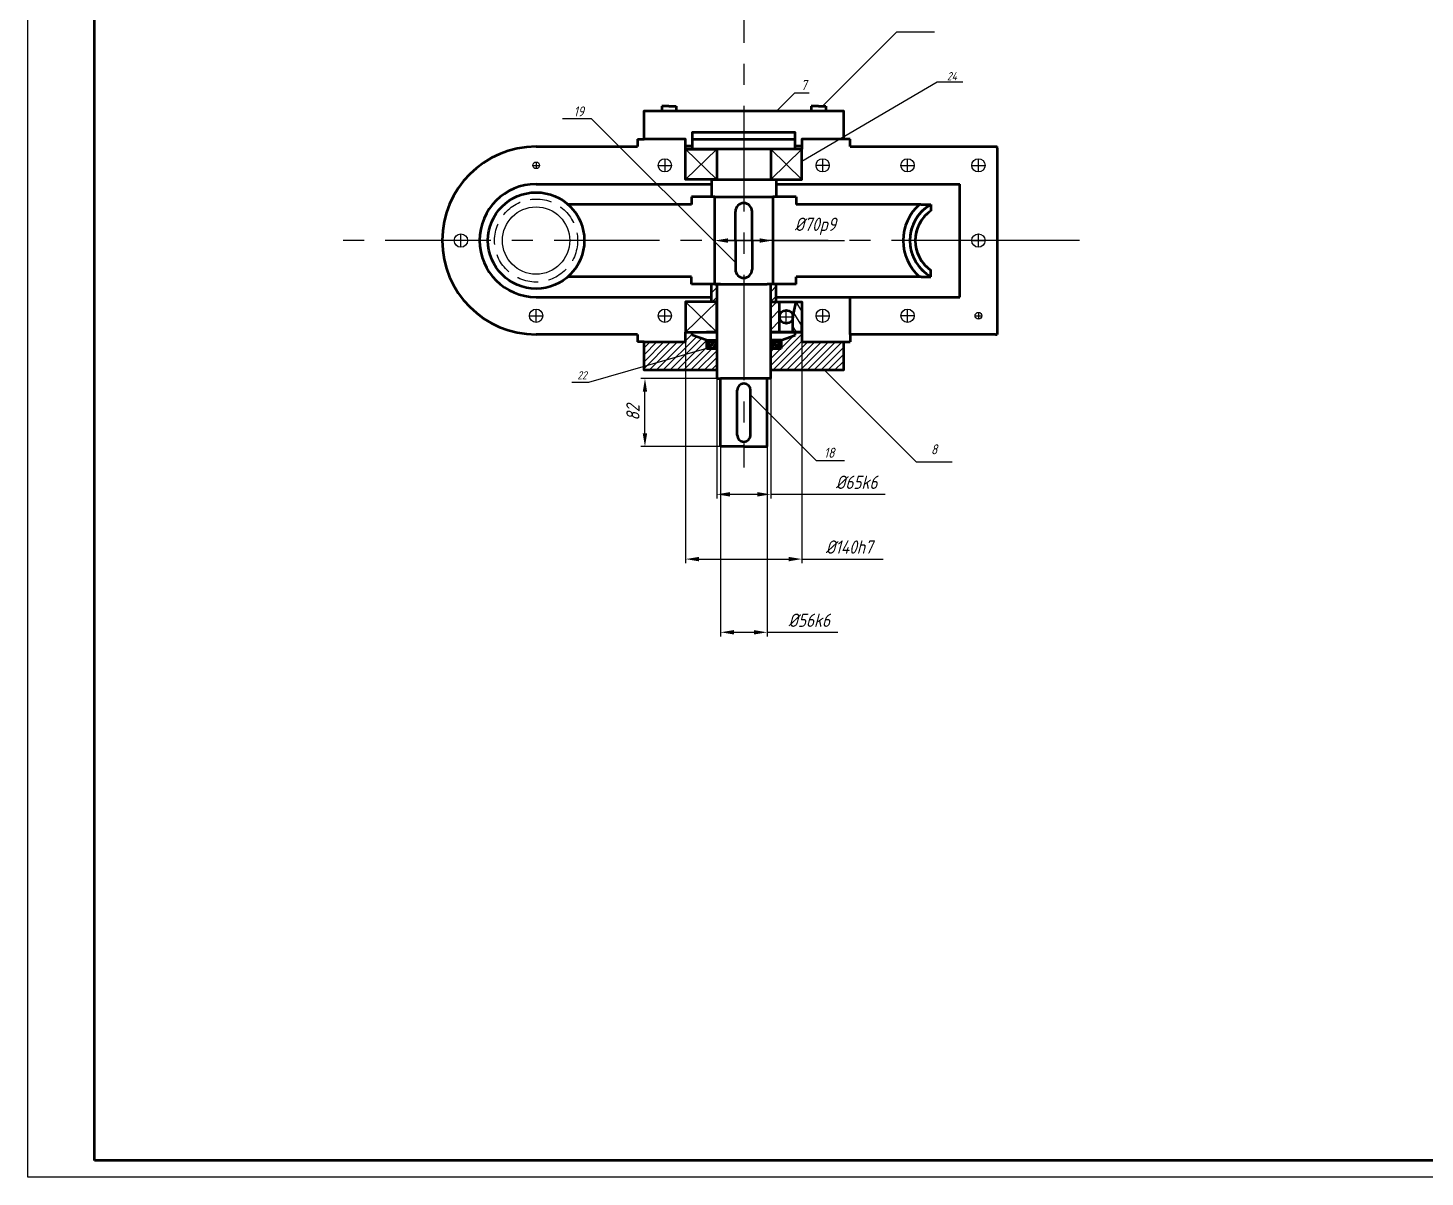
# Model space of a CAD drawing. Header units: millimetres. Extents: x -2503 to -1662, y -1923 to -1329.
# Drawn here: x -2503.2 to -2082.7, y -1923.4 to -1577.6 of the extents above; entities that cross this region are included whole.
import ezdxf

# ---------------------------------------------------------------- set-up
doc = ezdxf.new("R2010")
doc.units = ezdxf.units.MM
doc.linetypes.add('осевая', pattern=[50.8, 31.75, -6.35, 6.35, -6.35])
doc.linetypes.add('штриховая2', pattern=[9.525, 6.35, -3.175])
for name, color, linetype, lineweight in [('Основные', 7, 'Continuous', 53), ('Размеры', 7, 'Continuous', 25), ('РАМКА1', 7, 'Continuous', 25), ('Тонкие', 7, 'Continuous', 25)]:
    doc.layers.add(name, color=color, linetype=linetype, lineweight=lineweight)
doc.styles.add('ADRF1', font='simplex.shx', dxfattribs={"width": 0.8, "oblique": 15})
doc.dimstyles.new('SO-25', dxfattribs={"dimtxt": 4, "dimasz": 4, "dimexe": 1.25, "dimexo": 0, "dimgap": 1.625, "dimtad": 1, "dimtoh": 1, "dimdec": 0, "dimtxsty": 'ADRF1', "dimcen": 2.5, "dimadec": 0, "dimazin": 0, "dimtfac": 1, "dimtdec": 0, "dimtmove": 0, "dimatfit": 3, "dimfxl": 1, "dimarcsym": 0})
pattern_1 = [(45, (-2453.2532, -1795.5792), (-1.459292, 1.459292), [])]
pattern_2 = [(45, (-2503.18955, -1923.3732), (-0.4939141, 0.4939141), []), (135, (-2503.18955, -1923.3732), (-0.4939141, -0.4939141), [])]

# ---------------------------------------------------------------- blocks, each defined once
blk = doc.blocks.new('*D83')
at = {"layer": 'Defpoints', "color": 0, "transparency": 16777216}
for p in [(-2317.48, -1683.1), (-2280.7, -1683.1), (-2280.7, -1703.6)]:
    blk.add_point(p, dxfattribs=at)
at = {"layer": 'Тонкие', "color": 0, "lineweight": -2, "transparency": 16777216}
for p, q in [((-2280.7, -1683.1), (-2318.73, -1683.1)), ((-2317.48, -1699.6), (-2317.48, -1687.1)), ((-2280.7, -1703.6), (-2318.73, -1703.6))]:
    blk.add_line(p, q, dxfattribs=at)
at = {"layer": 'Тонкие', "color": 0, "transparency": 16777216}
for points in [[(-2318.15, -1687.1), (-2316.82, -1687.1), (-2317.48, -1683.1)], [(-2318.15, -1699.6), (-2316.82, -1699.6), (-2317.48, -1703.6)]]:
    blk.add_solid(points, dxfattribs=at)
at = {"layer": 'Тонкие', "color": 0, "transparency": 16777216, "insert": (-2321.11, -1693.35), "char_height": 4, "attachment_point": 5, "rotation": 90, "style": 'ADRF1'}
blk.add_mtext('82', dxfattribs=at)
blk = doc.blocks.new('*D85')
at = {"layer": 'Defpoints', "color": 0, "transparency": 16777216}
for p in [(-2294.7, -1703.6), (-2280.7, -1703.6), (-2280.7, -1759.46)]:
    blk.add_point(p, dxfattribs=at)
at = {"layer": 'Тонкие', "color": 0, "lineweight": -2, "transparency": 16777216}
for p, q in [((-2294.7, -1703.6), (-2294.7, -1760.71)), ((-2280.7, -1703.6), (-2280.7, -1760.71)), ((-2290.7, -1759.46), (-2284.7, -1759.46)), ((-2280.7, -1759.46), (-2259.42, -1759.46))]:
    blk.add_line(p, q, dxfattribs=at)
at = {"layer": 'Тонкие', "color": 0, "transparency": 16777216}
for points in [[(-2290.7, -1758.79), (-2290.7, -1760.12), (-2294.7, -1759.46)], [(-2284.7, -1758.79), (-2284.7, -1760.12), (-2280.7, -1759.46)]]:
    blk.add_solid(points, dxfattribs=at)
at = {"layer": 'Тонкие', "color": 0, "transparency": 16777216, "insert": (-2268.06, -1755.83), "char_height": 4, "attachment_point": 5, "style": 'ADRF1'}
blk.add_mtext('%%C56k6', dxfattribs=at)
blk = doc.blocks.new('*D88')
at = {"layer": 'Defpoints', "color": 0, "transparency": 16777216}
for p in [(-2296.5, -1641.58), (-2279, -1641.58), (-2279, -1641.58)]:
    blk.add_point(p, dxfattribs=at)
at = {"layer": 'Тонкие', "color": 0, "lineweight": -2, "transparency": 16777216}
for p, q in [((-2296.5, -1641.58), (-2296.5, -1640.33)), ((-2292.5, -1641.58), (-2283, -1641.58)), ((-2279, -1641.58), (-2279, -1640.33)), ((-2279, -1641.58), (-2257.42, -1641.58))]:
    blk.add_line(p, q, dxfattribs=at)
at = {"layer": 'Тонкие', "color": 0, "transparency": 16777216}
for points in [[(-2292.5, -1640.91), (-2292.5, -1642.25), (-2296.5, -1641.58)], [(-2283, -1640.91), (-2283, -1642.25), (-2279, -1641.58)]]:
    blk.add_solid(points, dxfattribs=at)
at = {"layer": 'Тонкие', "color": 0, "transparency": 16777216, "insert": (-2266.21, -1637.29), "char_height": 4, "attachment_point": 5, "style": 'ADRF1'}
blk.add_mtext('%%C70p9', dxfattribs=at)
blk = doc.blocks.new('*D123')
at = {"layer": 'Defpoints', "color": 0, "transparency": 16777216}
for p in [(-2295.88, -1669.1), (-2279.63, -1669.1), (-2279.63, -1717.94)]:
    blk.add_point(p, dxfattribs=at)
at = {"layer": 'Тонкие', "color": 0, "lineweight": -2, "transparency": 16777216}
for p, q in [((-2295.88, -1669.1), (-2295.88, -1719.19)), ((-2279.63, -1669.1), (-2279.63, -1719.19)), ((-2291.88, -1717.94), (-2283.63, -1717.94)), ((-2279.63, -1717.94), (-2245.15, -1717.94))]:
    blk.add_line(p, q, dxfattribs=at)
at = {"layer": 'Тонкие', "color": 0, "transparency": 16777216}
for points in [[(-2291.88, -1717.28), (-2291.88, -1718.61), (-2295.88, -1717.94)], [(-2283.63, -1717.28), (-2283.63, -1718.61), (-2279.63, -1717.94)]]:
    blk.add_solid(points, dxfattribs=at)
at = {"layer": 'Тонкие', "color": 0, "transparency": 16777216, "insert": (-2253.79, -1714.32), "char_height": 4, "attachment_point": 5, "style": 'ADRF1'}
blk.add_mtext('%%C65k6', dxfattribs=at)
blk = doc.blocks.new('*D124')
at = {"layer": 'Defpoints', "color": 0, "transparency": 16777216}
for p in [(-2305.25, -1669.1), (-2270.25, -1669.1), (-2270.25, -1737.43)]:
    blk.add_point(p, dxfattribs=at)
at = {"layer": 'Тонкие', "color": 0, "lineweight": -2, "transparency": 16777216}
for p, q in [((-2305.25, -1669.1), (-2305.25, -1738.68)), ((-2270.25, -1669.1), (-2270.25, -1738.68)), ((-2301.25, -1737.43), (-2274.25, -1737.43)), ((-2270.25, -1737.43), (-2245.78, -1737.43))]:
    blk.add_line(p, q, dxfattribs=at)
at = {"layer": 'Тонкие', "color": 0, "transparency": 16777216}
for points in [[(-2301.25, -1736.77), (-2301.25, -1738.1), (-2305.25, -1737.43)], [(-2274.25, -1736.77), (-2274.25, -1738.1), (-2270.25, -1737.43)]]:
    blk.add_solid(points, dxfattribs=at)
at = {"layer": 'Тонкие', "color": 0, "transparency": 16777216, "insert": (-2256.02, -1733.81), "char_height": 4, "attachment_point": 5, "style": 'ADRF1'}
blk.add_mtext('%%C140h7', dxfattribs=at)

msp = doc.modelspace()

# ---------------------------------------------------------------- hatches: boundary and pattern name
at = {"layer": 'Тонкие'}
h = msp.add_hatch(dxfattribs=at)
h.set_pattern_fill('ANSI31', color=256, scale=0.65)
h.set_pattern_definition(pattern_1)
h.paths.add_polyline_path([(-2295.88, -1654.7), (-2296.5, -1654.7), (-2297.5, -1654.7), (-2297.5, -1659.98), (-2295.88, -1659.98)])
h = msp.add_hatch(dxfattribs=at)
h.set_pattern_fill('ANSI31', color=256, scale=0.65)
h.set_pattern_definition(pattern_1)
h.paths.add_polyline_path([(-2278, -1654.7), (-2279.63, -1654.7), (-2279.63, -1659.98), (-2278, -1659.98)])
h = msp.add_hatch(dxfattribs=at)
h.set_pattern_fill('ANSI31', color=256, scale=0.74)
h.set_pattern_definition([(45, (-2453.2532, -1795.5792), (-1.661347, 1.661347), [])])
h.paths.add_polyline_path([(-2276.94, -1659.98), (-2279.63, -1659.98), (-2279.63, -1669.1), (-2276.94, -1669.1)])
h = msp.add_hatch(dxfattribs=at)
h.set_pattern_fill('ANSI31', color=256, scale=0.74, angle=77)
h.set_pattern_definition([(122, (-2453.2532, -1795.5792), (-1.99249, -1.245045), [])])
h.paths.add_polyline_path([(-2270.25, -1659.98), (-2271.96, -1659.98), (-2272.94, -1664.54), (-2272.94, -1669.1), (-2270.25, -1669.1)])
h = msp.add_hatch(dxfattribs=at)
h.set_pattern_fill('ANSI31', color=256, scale=0.46)
h.set_pattern_definition([(45, (-2503.1896, -1923.3732), (-1.0327295, 1.0327295), [])])
h.paths.add_polyline_path([(-2295.88, -1674.1), (-2299, -1674.1), (-2299, -1671.6), (-2303.25, -1670.1), (-2303.25, -1669.1), (-2305.25, -1669.1), (-2305.25, -1672.1), (-2310.25, -1672.1), (-2310.25, -1680.6), (-2295.88, -1680.6)])
h.paths.add_polyline_path([(-2310.25, -1672.1), (-2317.75, -1672.1), (-2317.75, -1680.6), (-2310.25, -1680.6)])
h.paths.add_polyline_path([(-2265.25, -1672.1), (-2270.25, -1672.1), (-2270.25, -1669.1), (-2272.25, -1669.1), (-2272.25, -1670.1), (-2276.5, -1671.6), (-2276.5, -1674.1), (-2278.49, -1674.1), (-2279.63, -1674.1), (-2279.63, -1680.6), (-2265.25, -1680.6)])
h.paths.add_polyline_path([(-2257.75, -1672.1), (-2265.25, -1672.1), (-2265.25, -1680.6), (-2257.75, -1680.6)])
h = msp.add_hatch(dxfattribs=at)
h.set_pattern_fill('ANSI37', color=256, scale=0.22)
h.set_pattern_definition(pattern_2)
h.paths.add_polyline_path([(-2298.31, -1671.6), (-2299, -1671.6), (-2299, -1674.1), (-2297.01, -1674.1), (-2295.88, -1672.4), (-2296.66, -1671.84), (-2297.72, -1671.84), (-2297.72, -1672.13, -0.414214), (-2297.2, -1672.65, -0.414214), (-2297.72, -1673.16), (-2297.72, -1673.45), (-2298.31, -1673.45)])
h = msp.add_hatch(dxfattribs=at)
h.set_pattern_fill('ANSI37', color=256, scale=0.22)
h.set_pattern_definition(pattern_2)
h.paths.add_polyline_path([(-2277.2, -1671.6), (-2276.5, -1671.6), (-2276.5, -1674.1), (-2278.49, -1674.1), (-2279.63, -1672.4), (-2278.85, -1671.84), (-2277.79, -1671.84), (-2277.79, -1672.13, 0.414214), (-2278.3, -1672.65, 0.414214), (-2277.79, -1673.16), (-2277.79, -1673.45), (-2277.2, -1673.45)])

# ---------------------------------------------------------------- linework, layer by layer
at = {"layer": 'Основные'}
for p, q in [((-2310.25, -1601.18), (-2312.44, -1601.18)), ((-2312.44, -1601.18), (-2312.44, -1602.55)), ((-2310.25, -1601.18), (-2308.07, -1601.18)), ((-2308.07, -1601.18), (-2308.07, -1602.55)), ((-2265.25, -1601.18), (-2267.44, -1601.18)), ((-2267.44, -1601.18), (-2267.44, -1602.55)), ((-2265.25, -1601.18), (-2263.07, -1601.18)), ((-2263.07, -1601.18), (-2263.07, -1602.55)), ((-2350.25, -1613.33), (-2319.75, -1613.33)), ((-2319.75, -1611.05), (-2319.75, -1613.33)), ((-2319.75, -1611.05), (-2317.75, -1611.05)), ((-2303.25, -1611.05), (-2272.25, -1611.05)), ((-2295.88, -1614.05), (-2302.55, -1614.05)), ((-2255.75, -1611.05), (-2257.75, -1611.05)), ((-2255.75, -1613.33), (-2255.75, -1611.05)), ((-2255.75, -1613.33), (-2212, -1613.33)), ((-2222.75, -1613.33), (-2222.75, -1613.33)), ((-2212, -1613.33), (-2211.5, -1613.33)), ((-2211.5, -1613.83), (-2211.5, -1613.33)), ((-2211.5, -1613.83), (-2211.5, -1669.33)), ((-2350.25, -1624.58), (-2297.5, -1624.58)), ((-2297.5, -1623.18), (-2297.5, -1628.45)), ((-2297.5, -1623.18), (-2278, -1623.18)), ((-2278, -1623.18), (-2278, -1628.45)), ((-2278, -1624.58), (-2222.75, -1624.58)), ((-2222.75, -1658.58), (-2222.75, -1624.58)), ((-2303.5, -1630.7), (-2340.66, -1630.7)), ((-2296.5, -1628.45), (-2303.5, -1628.45)), ((-2303.5, -1628.45), (-2303.5, -1630.7)), ((-2296.5, -1654.7), (-2296.5, -1628.45)), ((-2296.5, -1628.45), (-2279, -1628.45)), ((-2272, -1628.45), (-2279, -1628.45)), ((-2279, -1628.45), (-2279, -1654.7)), ((-2272, -1628.45), (-2272, -1630.7)), ((-2234.44, -1630.7), (-2272, -1630.7)), ((-2234.44, -1630.7), (-2231.42, -1630.7)), ((-2231.42, -1630.7), (-2231.42, -1632.62)), ((-2290.25, -1641.58), (-2290.25, -1632.83)), ((-2285.25, -1641.58), (-2285.25, -1632.83)), ((-2290.25, -1641.58), (-2290.25, -1650.33)), ((-2285.25, -1641.58), (-2285.25, -1650.33)), ((-2303.5, -1652.45), (-2340.66, -1652.45)), ((-2303.5, -1654.7), (-2303.5, -1652.45)), ((-2234.34, -1652.45), (-2272, -1652.45)), ((-2272, -1654.7), (-2272, -1652.45)), ((-2234.34, -1652.45), (-2231.42, -1652.45)), ((-2231.42, -1652.45), (-2231.42, -1650.54)), ((-2294.72, -1654.7), (-2303.5, -1654.7)), ((-2297.5, -1659.98), (-2297.5, -1654.7)), ((-2296.5, -1654.7), (-2280.73, -1654.7)), ((-2295.88, -1654.7), (-2295.88, -1683.1)), ((-2272, -1654.7), (-2280.73, -1654.7)), ((-2279.63, -1683.1), (-2279.63, -1654.7)), ((-2278, -1659.98), (-2278, -1654.7)), ((-2350.25, -1658.58), (-2297.5, -1658.58)), ((-2278, -1659.53), (-2278.04, -1659.38)), ((-2278, -1658.58), (-2222.75, -1658.58)), ((-2276.94, -1669.1), (-2276.94, -1659.98)), ((-2272.94, -1664.54), (-2271.96, -1659.98)), ((-2255.75, -1669.83), (-2255.75, -1658.58)), ((-2272.94, -1669.1), (-2272.94, -1664.54)), ((-2303.25, -1670.1), (-2303.25, -1669.1)), ((-2295.88, -1669.1), (-2299, -1669.1)), ((-2270.25, -1669.1), (-2270.25, -1666.06)), ((-2211.5, -1669.33), (-2211.5, -1669.83)), ((-2319.75, -1669.83), (-2350.25, -1669.83)), ((-2322.75, -1669.83), (-2350.25, -1669.83)), ((-2319.75, -1669.83), (-2319.75, -1672.1)), ((-2317.75, -1672.1), (-2319.75, -1672.1)), ((-2299, -1671.6), (-2303.25, -1670.1)), ((-2299, -1671.6), (-2299, -1674.1)), ((-2299, -1671.6), (-2295.88, -1671.6)), ((-2298.31, -1673.45), (-2298.31, -1671.6)), ((-2297.72, -1673.45), (-2298.31, -1673.45)), ((-2298.31, -1673.45), (-2297.72, -1673.45)), ((-2297.72, -1671.84), (-2295.88, -1671.84)), ((-2297.72, -1672.13), (-2297.72, -1671.84)), ((-2297.72, -1673.45), (-2297.72, -1673.16)), ((-2297.01, -1674.1), (-2295.88, -1672.4)), ((-2296.66, -1671.84), (-2295.88, -1672.4)), ((-2296.57, -1673.45), (-2295.88, -1673.45)), ((-2279.63, -1671.6), (-2279.63, -1674.1)), ((-2279.63, -1671.6), (-2276.5, -1671.6)), ((-2276.5, -1671.6), (-2279.63, -1671.6)), ((-2277.79, -1671.84), (-2279.63, -1671.84)), ((-2278.85, -1671.84), (-2279.63, -1672.4)), ((-2278.49, -1674.1), (-2279.63, -1672.4)), ((-2277.79, -1672.13), (-2277.79, -1671.84)), ((-2277.79, -1673.45), (-2277.79, -1673.16)), ((-2277.2, -1673.45), (-2277.79, -1673.45)), ((-2277.2, -1673.45), (-2277.2, -1671.6)), ((-2276.5, -1671.6), (-2272.25, -1670.1)), ((-2276.5, -1671.6), (-2276.5, -1674.1)), ((-2276.5, -1671.6), (-2276.5, -1674.1)), ((-2257.75, -1672.1), (-2255.75, -1672.1)), ((-2212, -1669.83), (-2255.75, -1669.83)), ((-2255.75, -1669.83), (-2255.75, -1672.1)), ((-2212, -1669.83), (-2211.5, -1669.83)), ((-2295.88, -1674.1), (-2299, -1674.1)), ((-2299, -1674.1), (-2296.5, -1674.1)), ((-2299, -1674.1), (-2297.01, -1674.1)), ((-2276.5, -1674.1), (-2279.63, -1674.1)), ((-2276.5, -1674.1), (-2278.49, -1674.1)), ((-2295.88, -1683.1), (-2294.7, -1683.1)), ((-2294.7, -1703.6), (-2294.7, -1683.1)), ((-2280.7, -1683.1), (-2294.7, -1683.1)), ((-2280.7, -1703.6), (-2280.7, -1683.1)), ((-2279.63, -1683.1), (-2280.7, -1683.1)), ((-2289.7, -1700.1), (-2289.7, -1686.6)), ((-2285.7, -1700.1), (-2285.7, -1686.6)), ((-2287.7, -1703.6), (-2294.7, -1703.6)), ((-2287.7, -1703.6), (-2280.7, -1703.6))]:
    msp.add_line(p, q, dxfattribs=at)
for points in [[(-2483.19, -1918.37), (-2483.19, -1334.37)], [(-2272.25, -1613.05), (-2272.25, -1609.05), (-2303.25, -1609.05), (-2303.25, -1613.05)], [(-2305.25, -1613.05), (-2303.25, -1613.05), (-2303.25, -1614.05)], [(-2272.25, -1614.05), (-2272.25, -1613.05), (-2270.25, -1613.05)], [(-2295.88, -1680.6), (-2317.75, -1680.6), (-2317.75, -1672.1), (-2305.25, -1672.1), (-2305.25, -1669.1), (-2303.25, -1669.1), (-2295.88, -1669.1)], [(-2279.63, -1669.1), (-2272.25, -1669.1), (-2270.25, -1669.1), (-2270.25, -1672.1), (-2257.75, -1672.1), (-2257.75, -1680.6), (-2279.63, -1680.6)], [(-2272.25, -1670.1), (-2272.25, -1669.1)], [(-2299, -1674.1), (-2295.88, -1674.1)], [(-2279.63, -1674.1), (-2276.5, -1674.1)], [(-1667.19, -1918.37), (-2483.19, -1918.37)]]:
    msp.add_lwpolyline(points, dxfattribs=at)
for points in [[(-2272.25, -1614.05), (-2303.25, -1614.05), (-2305.25, -1614.05), (-2305.25, -1611.05), (-2317.75, -1611.05), (-2317.75, -1602.55), (-2257.75, -1602.55), (-2257.75, -1611.05), (-2270.25, -1611.05), (-2270.25, -1614.05)], [(-2305.25, -1614.05), (-2295.88, -1614.05), (-2295.88, -1623.18), (-2305.25, -1623.18)], [(-2270.25, -1614.05), (-2279.63, -1614.05), (-2279.63, -1623.18), (-2270.25, -1623.18)], [(-2295.88, -1659.98), (-2305.25, -1659.98), (-2305.25, -1669.1), (-2295.88, -1669.1)], [(-2270.25, -1669.1), (-2279.63, -1669.1), (-2279.63, -1659.98), (-2270.25, -1659.98)]]:
    msp.add_lwpolyline(points, close=True, dxfattribs=at)
for centre, radius in [((-2350.25, -1641.58), 14.5), ((-2274.94, -1664.54), 2), ((-2297.72, -1672.65), 0.517), ((-2277.79, -1672.65), 0.517)]:
    msp.add_circle(centre, radius, dxfattribs=at)
for centre, radius, start, end in [((-2350.25, -1641.58), 28.25, 90, 270), ((-2350.25, -1641.58), 17, 90, 270), ((-2287.75, -1632.83), 2.5, 0, 180), ((-2225.25, -1641.58), 14.5, 131.4096, 228.5904), ((-2225.25, -1641.58), 12.5, 119.5414, 240.4586), ((-2225.25, -1641.58), 12.5, 130.2041, 230.1236), ((-2225.25, -1641.58), 10.88, 124.5222, 235.4778), ((-2225.25, -1641.58), 10.88, 130.2041, 230.1236), ((-2287.75, -1650.33), 2.5, 180, 0), ((-2287.7, -1686.6), 2, 0, 180), ((-2287.7, -1700.1), 2, 180, 360)]:
    msp.add_arc(centre, radius, start, end, dxfattribs=at)
at = {"layer": 'Размеры'}
for p, q in [((-2263.43, -1680.6), (-2235.89, -1708.14)), ((-2235.89, -1708.14), (-2224.99, -1708.14))]:
    msp.add_line(p, q, dxfattribs=at)
at = {"layer": 'РАМКА1'}
for p, q in [((-2503.19, -1923.37), (-2503.19, -1329.37)), ((-1662.19, -1923.37), (-2503.19, -1923.37))]:
    msp.add_line(p, q, dxfattribs=at)
at = {"layer": 'Тонкие', "linetype": 'осевая'}
for p, q in [((-2287.65, -1397.89), (-2287.73, -1709.84)), ((-2211.5, -1641.58), (-2412.03, -1641.58)), ((-2215.13, -1641.58), (-2219.13, -1641.58)), ((-2186.65, -1641.58), (-2211.5, -1641.58))]:
    msp.add_line(p, q, dxfattribs=at)
at = {"layer": 'Тонкие'}
for p, q in [((-2264.07, -1601.18), (-2241.63, -1578.73)), ((-2241.63, -1578.73), (-2230.32, -1578.73)), ((-2277.78, -1602.55), (-2272.37, -1597.14)), ((-2272.37, -1597.14), (-2268.08, -1597.14)), ((-2270.25, -1617.68), (-2229.5, -1593.87)), ((-2229.5, -1593.87), (-2221.84, -1593.87)), ((-2333.53, -1604.94), (-2342.27, -1604.94)), ((-2290.25, -1648.22), (-2333.53, -1604.94)), ((-2295.88, -1614.05), (-2305.25, -1623.18)), ((-2305.25, -1614.05), (-2295.88, -1623.18)), ((-2270.25, -1614.05), (-2279.63, -1623.18)), ((-2279.63, -1614.05), (-2270.25, -1623.18)), ((-2350.25, -1617.95), (-2350.25, -1619.95)), ((-2311.5, -1616.95), (-2311.5, -1620.95)), ((-2264, -1616.95), (-2264, -1620.95)), ((-2238.44, -1620.95), (-2238.44, -1616.95)), ((-2217.13, -1620.95), (-2217.13, -1616.95)), ((-2351.25, -1618.95), (-2349.25, -1618.95)), ((-2313.5, -1618.95), (-2309.5, -1618.95)), ((-2262, -1618.95), (-2266, -1618.95)), ((-2240.44, -1618.95), (-2236.44, -1618.95)), ((-2219.13, -1618.95), (-2215.13, -1618.95)), ((-2372.88, -1643.58), (-2372.88, -1639.58)), ((-2217.13, -1643.58), (-2217.13, -1639.58)), ((-2368.88, -1641.58), (-2376.88, -1641.58)), ((-2219.13, -1641.58), (-2215.13, -1641.58)), ((-2295.88, -1659.98), (-2305.25, -1669.1)), ((-2305.25, -1659.98), (-2295.88, -1669.1)), ((-2352.25, -1664.2), (-2348.25, -1664.2)), ((-2350.25, -1666.2), (-2350.25, -1662.2)), ((-2313.5, -1664.2), (-2309.5, -1664.2)), ((-2311.5, -1666.2), (-2311.5, -1662.2)), ((-2300.57, -1664.54), (-2295.88, -1669.1)), ((-2276.94, -1664.54), (-2272.94, -1664.54)), ((-2274.94, -1666.54), (-2274.94, -1662.54)), ((-2266, -1664.2), (-2262, -1664.2)), ((-2264, -1662.2), (-2264, -1666.2)), ((-2236.44, -1664.2), (-2240.44, -1664.2)), ((-2238.44, -1666.2), (-2238.44, -1662.2)), ((-2218.13, -1664.2), (-2216.13, -1664.2)), ((-2217.13, -1663.2), (-2217.13, -1665.2)), ((-2299, -1674.1), (-2334.46, -1684.3)), ((-2334.46, -1684.3), (-2339.53, -1684.3)), ((-2285.7, -1687.99), (-2265.97, -1707.72)), ((-2265.97, -1707.72), (-2257.47, -1707.72))]:
    msp.add_line(p, q, dxfattribs=at)
for centre, radius in [((-2350.25, -1618.95), 1), ((-2311.5, -1618.95), 2), ((-2264, -1618.95), 2), ((-2238.44, -1618.95), 2), ((-2217.13, -1618.95), 2), ((-2350.25, -1641.58), 10.12), ((-2372.88, -1641.58), 2), ((-2217.13, -1641.58), 2), ((-2350.25, -1664.2), 2), ((-2311.5, -1664.2), 2), ((-2264, -1664.2), 2), ((-2238.44, -1664.2), 2), ((-2217.13, -1664.2), 1)]:
    msp.add_circle(centre, radius, dxfattribs=at)
at = {"layer": 'Тонкие', "linetype": 'штриховая2'}
msp.add_circle((-2350.25, -1641.58), 12.5, dxfattribs=at)

# ---------------------------------------------------------------- texts
at = {"layer": 'Размеры', "width": 2.5446, "attachment_point": 5, "style": 'ADRF1'}
for s, insert, char_height in [('7', (-2269.66, -1594.78), 3), ('24', (-2225.09, -1592.12), 2.5), ('19', (-2337.41, -1602.73), 3), ('22', (-2336.44, -1682.14), 2.5), ('8', (-2230.45, -1704.39), 3), ('18', (-2262.03, -1705.43), 3)]:
    msp.add_mtext(s, dxfattribs=dict(at, insert=insert, char_height=char_height))

# ---------------------------------------------------------------- dimensions: what is measured, and where the dimension line sits
at = {"layer": 'Тонкие'}
for base, p1, p2, text, picture, middle in [((-2279, -1641.58), (-2296.5, -1641.58), (-2279, -1641.58), '%%C70p9', '*D88', (-2266.21, -1637.29)), ((-2280.7, -1759.46), (-2294.7, -1703.6), (-2280.7, -1703.6), '%%C56k6', '*D85', (-2268.06, -1755.83))]:
    dim = msp.add_linear_dim(base=base, p1=p1, p2=p2, text=text, dimstyle='SO-25', dxfattribs=at)
    dim.commit()
    dim.dimension.update_dxf_attribs({"geometry": picture, "text_midpoint": middle})
for base, p1, p2, text, picture, middle in [((-2270.25, -1737.43), (-2305.25, -1669.1), (-2270.25, -1669.1), '%%C140h7', '*D124', (-2256.02, -1737.43)), ((-2279.63, -1717.94), (-2295.88, -1669.1), (-2279.63, -1669.1), '%%C65k6', '*D123', (-2253.79, -1717.94))]:
    dim = msp.add_linear_dim(base=base, p1=p1, p2=p2, text=text, dimstyle='SO-25', dxfattribs=at)
    dim.commit()
    dim.dimension.update_dxf_attribs({"geometry": picture, "text_midpoint": middle, "dimtype": 160})
dim = msp.add_linear_dim(base=(-2317.48, -1683.1), p1=(-2280.7, -1703.6), p2=(-2280.7, -1683.1), angle=90, text='82', dimstyle='SO-25', dxfattribs=at)
dim.commit()
dim.dimension.update_dxf_attribs({"geometry": '*D83', "text_midpoint": (-2321.11, -1693.35)})

doc.saveas('drawing.dxf')
